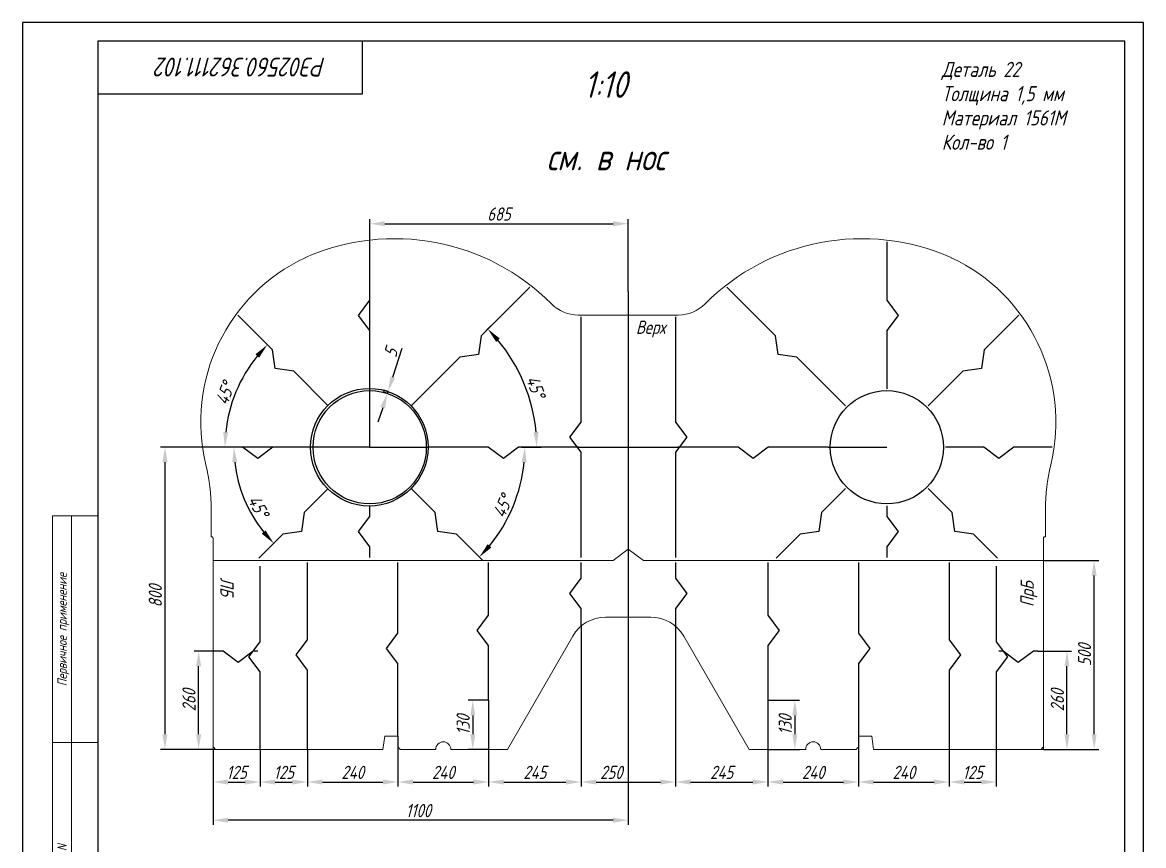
# Model space of a CAD drawing. Header units: millimetres. Extents: x 0 to 25500, y 2214 to 13380.
# Drawn here: x 7800 to 10770, y 7731 to 9910 of the extents above; entities that cross this region are included whole.
import ezdxf
from ezdxf.enums import TextEntityAlignment as Align

# ---------------------------------------------------------------- set-up
doc = ezdxf.new("R2010")
doc.units = ezdxf.units.MM
doc.linetypes.add('K5LT32777', pattern=[0])
doc.linetypes.add('SLD-Сплошная', pattern=[0])
for name, color, linetype in [('Frame', 6, 'Continuous'), ('ОСНОВНАЯ_НАДПИСЬ', 7, 'SLD-Сплошная'), ('ЧЕРТЕЖ', 7, 'Continuous')]:
    doc.layers.add(name, color=color, linetype=linetype)
doc.styles.add('SLDTEXTSTYLE0', font='ГОСТ тип А наклонный.ttf')
doc.styles.get("Standard").update_dxf_attribs({"font": 'ГОСТ тип А наклонный.ttf'})
doc.styles.add('ГОСТ', font='ГОСТ тип А.ttf', dxfattribs={"oblique": 15})
doc.dimstyles.new('dim10', dxfattribs={"dimscale": 0.4, "dimtxt": 87.5, "dimasz": 100, "dimexe": 30, "dimexo": 0, "dimgap": 20, "dimtad": 1, "dimdec": 0, "dimdsep": 46, "dimtxsty": 'Standard', "dimcen": 5, "dimadec": 0, "dimazin": 0, "dimtfac": 1, "dimtdec": 0, "dimtmove": 0, "dimatfit": 3, "dimfxl": 1, "dimtolj": 1, "dimtzin": 0, "dimarcsym": 0})

# ---------------------------------------------------------------- blocks, each defined once
blk = doc.blocks.new('stamp-side-22600')
at = {"layer": 'Frame'}
blk.add_line((-12, 0), (-12, 145), dxfattribs=at)
at = {"layer": 'Frame', "lineweight": 13}
for p, q in [((-12, 145), (0, 145)), ((-12, 110), (0, 110)), ((0, 85), (-12, 85)), ((-12, 60), (0, 60)), ((0, 25), (-12, 25)), ((0, 0), (-12, 0))]:
    blk.add_line(p, q, dxfattribs=at)
at = {"layer": 'Frame', "color": 7, "lineweight": 13}
blk.add_line((-7, 145), (-7, 0), dxfattribs=at)
at = {"color": 7, "lineweight": 13, "style": 'ГОСТ', "oblique": 15}
for s, p in [('Подпись и дата', (-8.25, 115.55)), ('Инв. N дубл.', (-8.25, 88.76)), ('Взамен инв. N', (-8.25, 61.42)), ('Подпись и дата', (-8.25, 30.25)), ('Инв. N подл.', (-8.25, 2.97))]:
    blk.add_text(s, height=2.5, rotation=90, dxfattribs=at).set_placement(p)
blk = doc.blocks.new('stamp-side-w22600')
at = {"layer": 'Frame', "lineweight": 13}
for p, q in [((0, 287), (-12, 287)), ((-12, 167), (-12, 287)), ((0, 227), (-12, 227)), ((0, 167), (-12, 167))]:
    blk.add_line(p, q, dxfattribs=at)
at = {"layer": 'Frame', "color": 7, "lineweight": 13}
blk.add_line((-7, 287), (-7, 167), dxfattribs=at)
blk.add_blockref('stamp-side-22600', (0, 0))
at = {"color": 7, "lineweight": 13, "style": 'ГОСТ', "oblique": 15}
for s, p in [('Первичное применение', (-8.25, 241.89)), ('Справ. N', (-8.25, 189.23))]:
    blk.add_text(s, height=2.5, rotation=90, dxfattribs=at).set_placement(p)
blk = doc.blocks.new('FrameA3v_2')
at = {"layer": 'Frame', "color": 7}
blk.add_lwpolyline([(297, 422.65), (0, 422.65), (0, 0), (297, 0)], close=True, dxfattribs=at)
at = {"layer": 'Frame'}
blk.add_lwpolyline([(90, 417.65), (90, 403.65), (20, 403.65)], dxfattribs=at)
blk.add_lwpolyline([(292, 417.65), (20, 417.65), (20, 5), (292, 5)], close=True, dxfattribs=at)
at = {"layer": 'ОСНОВНАЯ_НАДПИСЬ', "lineweight": 13}
for p, q in [((114, 20), (114, 5)), ((124, 20), (124, 5)), ((147, 20), (147, 5)), ((162, 20), (162, 5)), ((282, 20), (282, 5)), ((107, 15), (172, 15)), ((282, 15), (292, 15)), ((107, 10), (172, 10)), ((107, 5), (292, 5)), ((292, 5), (292, 5))]:
    blk.add_line(p, q, dxfattribs=at)
at = {"layer": 'ЧЕРТЕЖ', "color": 6, "lineweight": 13}
for p, q in [((292, 20), (107, 20)), ((107, 20), (107, 5)), ((172, 20), (172, 5))]:
    blk.add_line(p, q, dxfattribs=at)
blk.add_blockref('stamp-side-w22600', (20, 5))
at = {"layer": 'ОСНОВНАЯ_НАДПИСЬ', "lineweight": 13, "char_height": 2.5, "attachment_point": 1, "style": 'SLDTEXTSTYLE0'}
for s, insert in [('Лист', (283.18, 18.55)), ('Изм.', (107.45, 8.54)), ('Лист', (114.92, 8.53)), ('№ докум.', (127.6, 8.55)), ('Подп.', (150.39, 8.6)), ('Дата', (162.57, 8.54))]:
    blk.add_mtext(s, dxfattribs=dict(at, insert=insert))
at = {"layer": 'ОСНОВНАЯ_НАДПИСЬ', "lineweight": 13, "style": 'SLDTEXTSTYLE0', "oblique": 7.5}
blk.add_attdef('PAGE', (284.55, 7.97), '', height=3.5, dxfattribs=at)
at = {"layer": 'ЧЕРТЕЖ', "style": 'ГОСТ', "oblique": 15}
for s, p in [('Копировал', (227.76, 1.25)), ('Формат А3', (277.69, 1.25))]:
    blk.add_text(s, height=2.5, dxfattribs=at).set_placement(p, align=Align.CENTER)
blk.add_attdef('НОМЕР ЧЕРТЕЖА', text='', height=5, rotation=180, dxfattribs=at).set_placement((58.02, 410.83), align=Align.MIDDLE_CENTER)
blk.add_attdef('Номер чертежа', text='', height=7, dxfattribs=at).set_placement((228.15, 13.28), align=Align.MIDDLE_CENTER)
blk = doc.blocks.new('*D3523')
at = {"color": 0, "lineweight": -2}
for p, q in [((8719.9, 8785.3), (8719.9, 9389.1)), ((9404.9, 9197.7), (9404.9, 9389.1)), ((8759.9, 9377.1), (9364.9, 9377.1))]:
    blk.add_line(p, q, dxfattribs=at)
at = {"color": 0}
for points in [[(8759.9, 9383.7), (8759.9, 9370.4), (8719.9, 9377.1)], [(9364.9, 9370.4), (9364.9, 9383.7), (9404.9, 9377.1)]]:
    blk.add_solid(points, dxfattribs=at)
at = {"color": 0, "ltscale": 0.4, "insert": (9062.4, 9402.6), "char_height": 35, "attachment_point": 5}
blk.add_mtext('\\A1;685', dxfattribs=at)
blk = doc.blocks.new('*D3524')
at = {"color": 0, "lineweight": -2}
for p, q in [((8719.9, 8785.3), (8165.6, 8785.3)), ((8177.6, 8745.3), (8177.6, 8025.3)), ((8304.9, 7985.3), (8165.6, 7985.3))]:
    blk.add_line(p, q, dxfattribs=at)
at = {"color": 0}
for points in [[(8184.3, 8745.3), (8170.9, 8745.3), (8177.6, 8785.3)], [(8170.9, 8025.3), (8184.3, 8025.3), (8177.6, 7985.3)]]:
    blk.add_solid(points, dxfattribs=at)
at = {"color": 0, "ltscale": 0.4, "insert": (8152.1, 8391.1), "char_height": 35, "attachment_point": 5, "rotation": 90}
blk.add_mtext('\\A1;800', dxfattribs=at)
blk = doc.blocks.new('*D3526')
at = {"color": 0, "lineweight": -2}
for p, q in [((8304.9, 7985.3), (8304.9, 7785.6)), ((9404.9, 7872), (9404.9, 7785.6)), ((9364.9, 7797.6), (8344.9, 7797.6))]:
    blk.add_line(p, q, dxfattribs=at)
at = {"color": 0}
for points in [[(8344.9, 7804.3), (8344.9, 7790.9), (8304.9, 7797.6)], [(9364.9, 7790.9), (9364.9, 7804.3), (9404.9, 7797.6)]]:
    blk.add_solid(points, dxfattribs=at)
at = {"color": 0, "ltscale": 0.4, "insert": (8848.9, 7823.1), "char_height": 35, "attachment_point": 5}
blk.add_mtext('\\A1;1100', dxfattribs=at)
blk = doc.blocks.new('*D3550')
at = {"color": 0, "lineweight": -2}
for p, q in [((8304.9, 7985.3), (8304.9, 7886.8)), ((8429.9, 7985.3), (8429.9, 7886.8)), ((8344.9, 7898.8), (8389.9, 7898.8))]:
    blk.add_line(p, q, dxfattribs=at)
at = {"color": 0}
for points in [[(8344.9, 7905.5), (8344.9, 7892.1), (8304.9, 7898.8)], [(8389.9, 7892.1), (8389.9, 7905.5), (8429.9, 7898.8)]]:
    blk.add_solid(points, dxfattribs=at)
at = {"color": 0, "ltscale": 0.4, "insert": (8367.4, 7924.3), "char_height": 35, "attachment_point": 5}
blk.add_mtext('\\A1;125', dxfattribs=at)
blk = doc.blocks.new('*D3552')
at = {"color": 0, "lineweight": -2}
for p, q in [((8429.9, 7985.3), (8429.9, 7886.8)), ((8554.9, 7985.3), (8554.9, 7886.8)), ((8469.9, 7898.8), (8514.9, 7898.8))]:
    blk.add_line(p, q, dxfattribs=at)
at = {"color": 0}
for points in [[(8469.9, 7905.5), (8469.9, 7892.1), (8429.9, 7898.8)], [(8514.9, 7892.1), (8514.9, 7905.5), (8554.9, 7898.8)]]:
    blk.add_solid(points, dxfattribs=at)
at = {"color": 0, "ltscale": 0.4, "insert": (8492.4, 7924.3), "char_height": 35, "attachment_point": 5}
blk.add_mtext('\\A1;125', dxfattribs=at)
blk = doc.blocks.new('*D3553')
at = {"color": 0, "lineweight": -2}
for p, q in [((8794.9, 8020.3), (8794.9, 7886.8)), ((8554.9, 7985.3), (8554.9, 7886.8)), ((8594.9, 7898.8), (8754.9, 7898.8))]:
    blk.add_line(p, q, dxfattribs=at)
at = {"color": 0}
for points in [[(8594.9, 7905.5), (8594.9, 7892.1), (8554.9, 7898.8)], [(8754.9, 7892.1), (8754.9, 7905.5), (8794.9, 7898.8)]]:
    blk.add_solid(points, dxfattribs=at)
at = {"color": 0, "ltscale": 0.4, "insert": (8674.9, 7924.3), "char_height": 35, "attachment_point": 5}
blk.add_mtext('\\A1;240', dxfattribs=at)
blk = doc.blocks.new('*D3554')
at = {"color": 0, "lineweight": -2}
for p, q in [((9034.9, 8115.3), (9034.9, 7886.8)), ((8794.9, 8020.3), (8794.9, 7886.8)), ((8834.9, 7898.8), (8994.9, 7898.8))]:
    blk.add_line(p, q, dxfattribs=at)
at = {"color": 0}
for points in [[(8834.9, 7905.5), (8834.9, 7892.1), (8794.9, 7898.8)], [(8994.9, 7892.1), (8994.9, 7905.5), (9034.9, 7898.8)]]:
    blk.add_solid(points, dxfattribs=at)
at = {"color": 0, "ltscale": 0.4, "insert": (8914.9, 7924.3), "char_height": 35, "attachment_point": 5}
blk.add_mtext('\\A1;240', dxfattribs=at)
blk = doc.blocks.new('*D3555')
at = {"color": 0, "lineweight": -2}
for p, q in [((9279.9, 8311.3), (9279.9, 7886.8)), ((9034.9, 8115.3), (9034.9, 7886.8)), ((9074.9, 7898.8), (9239.9, 7898.8))]:
    blk.add_line(p, q, dxfattribs=at)
at = {"color": 0}
for points in [[(9074.9, 7905.5), (9074.9, 7892.1), (9034.9, 7898.8)], [(9239.9, 7892.1), (9239.9, 7905.5), (9279.9, 7898.8)]]:
    blk.add_solid(points, dxfattribs=at)
at = {"color": 0, "ltscale": 0.4, "insert": (9157.4, 7924.3), "char_height": 35, "attachment_point": 5}
blk.add_mtext('\\A1;245', dxfattribs=at)
blk = doc.blocks.new('*D3556')
at = {"color": 0, "lineweight": -2}
for p, q in [((9279.9, 8311.3), (9279.9, 7886.8)), ((9529.9, 8311.4), (9529.9, 7886.8)), ((9319.9, 7898.8), (9489.9, 7898.8))]:
    blk.add_line(p, q, dxfattribs=at)
at = {"color": 0}
for points in [[(9319.9, 7905.5), (9319.9, 7892.1), (9279.9, 7898.8)], [(9489.9, 7892.1), (9489.9, 7905.5), (9529.9, 7898.8)]]:
    blk.add_solid(points, dxfattribs=at)
at = {"color": 0, "ltscale": 0.4, "insert": (9360.1, 7924.3), "char_height": 35, "attachment_point": 5}
blk.add_mtext('\\A1;250', dxfattribs=at)
blk = doc.blocks.new('*D3557')
at = {"color": 0, "lineweight": -2}
for p, q in [((9529.9, 8311.4), (9529.9, 7886.8)), ((9774.9, 8115.3), (9774.9, 7886.8)), ((9569.9, 7898.8), (9734.9, 7898.8))]:
    blk.add_line(p, q, dxfattribs=at)
at = {"color": 0}
for points in [[(9569.9, 7905.5), (9569.9, 7892.1), (9529.9, 7898.8)], [(9734.9, 7892.1), (9734.9, 7905.5), (9774.9, 7898.8)]]:
    blk.add_solid(points, dxfattribs=at)
at = {"color": 0, "ltscale": 0.4, "insert": (9652.4, 7924.3), "char_height": 35, "attachment_point": 5}
blk.add_mtext('\\A1;245', dxfattribs=at)
blk = doc.blocks.new('*D3558')
at = {"color": 0, "lineweight": -2}
for p, q in [((9774.9, 8115.3), (9774.9, 7886.8)), ((10014.9, 8020.3), (10014.9, 7886.8)), ((9814.9, 7898.8), (9974.9, 7898.8))]:
    blk.add_line(p, q, dxfattribs=at)
at = {"color": 0}
for points in [[(9814.9, 7905.5), (9814.9, 7892.1), (9774.9, 7898.8)], [(9974.9, 7892.1), (9974.9, 7905.5), (10014.9, 7898.8)]]:
    blk.add_solid(points, dxfattribs=at)
at = {"color": 0, "ltscale": 0.4, "insert": (9894.9, 7924.3), "char_height": 35, "attachment_point": 5}
blk.add_mtext('\\A1;240', dxfattribs=at)
blk = doc.blocks.new('*D3559')
at = {"color": 0, "lineweight": -2}
for p, q in [((10014.9, 8020.3), (10014.9, 7886.8)), ((10254.9, 7985.3), (10254.9, 7886.8)), ((10054.9, 7898.8), (10214.9, 7898.8))]:
    blk.add_line(p, q, dxfattribs=at)
at = {"color": 0}
for points in [[(10054.9, 7905.5), (10054.9, 7892.1), (10014.9, 7898.8)], [(10214.9, 7892.1), (10214.9, 7905.5), (10254.9, 7898.8)]]:
    blk.add_solid(points, dxfattribs=at)
at = {"color": 0, "ltscale": 0.4, "insert": (10134.9, 7924.3), "char_height": 35, "attachment_point": 5}
blk.add_mtext('\\A1;240', dxfattribs=at)
blk = doc.blocks.new('*D3560')
at = {"color": 0, "lineweight": -2}
for p, q in [((10254.9, 7985.3), (10254.9, 7886.8)), ((10379.9, 7985.3), (10379.9, 7886.8)), ((10294.9, 7898.8), (10339.9, 7898.8))]:
    blk.add_line(p, q, dxfattribs=at)
at = {"color": 0}
for points in [[(10294.9, 7905.5), (10294.9, 7892.1), (10254.9, 7898.8)], [(10339.9, 7892.1), (10339.9, 7905.5), (10379.9, 7898.8)]]:
    blk.add_solid(points, dxfattribs=at)
at = {"color": 0, "ltscale": 0.4, "insert": (10317.4, 7924.3), "char_height": 35, "attachment_point": 5}
blk.add_mtext('\\A1;125', dxfattribs=at)
blk = doc.blocks.new('*D3563')
at = {"color": 0, "lineweight": -2}
for p, q in [((8368.2, 8785.3), (8348.3, 8785.3)), ((8482, 8547.3), (8457.1, 8522.5))]:
    blk.add_line(p, q, dxfattribs=at)
blk.add_arc((8719.9, 8785.3), 359.6, 186.3764, 218.6235, dxfattribs=at)
at = {"color": 0}
for points in [[(8369.2, 8745.7), (8355.9, 8744.9), (8360.3, 8785.3)], [(8434, 8556.3), (8443.9, 8565.2), (8465.6, 8531)]]:
    blk.add_solid(points, dxfattribs=at)
at = {"color": 0, "ltscale": 0.4, "insert": (8424.9, 8628.5), "char_height": 35, "attachment_point": 5, "rotation": 297.9841}
blk.add_mtext('\\A1;45%%d', dxfattribs=at)
blk = doc.blocks.new('*D3564')
at = {"color": 0, "lineweight": -2}
for p, q in [((8453.4, 9051.8), (8440.4, 9064.9)), ((8365.9, 8785.3), (8324.5, 8785.3))]:
    blk.add_line(p, q, dxfattribs=at)
blk.add_arc((8719.9, 8785.3), 383.4, 140.9687, 174.0199, dxfattribs=at)
at = {"color": 0}
for points in [[(8427, 9022.3), (8417.1, 9031.2), (8448.8, 9056.4)], [(8331.9, 8825.5), (8345.2, 8824.9), (8336.5, 8785.3)]]:
    blk.add_solid(points, dxfattribs=at)
at = {"color": 0, "ltscale": 0.4, "insert": (8336.6, 8927.6), "char_height": 35, "attachment_point": 5, "rotation": 69.6241}
blk.add_mtext('\\A1;45%%d', dxfattribs=at)
blk = doc.blocks.new('*D3567')
at = {"color": 0, "lineweight": -2}
for p, q in [((9028.9, 9094.3), (9041.3, 9106.7)), ((9141.5, 8785.3), (9174.4, 8785.3))]:
    blk.add_line(p, q, dxfattribs=at)
blk.add_arc((8719.9, 8785.3), 442.5, 5.1808, 39.8194, dxfattribs=at)
at = {"color": 0}
for points in [[(9064.7, 9073.1), (9054.9, 9064.1), (9032.8, 9098.2)], [(9154, 8824.9), (9167.3, 8825.5), (9162.4, 8785.3)]]:
    blk.add_solid(points, dxfattribs=at)
at = {"color": 0, "ltscale": 0.4, "insert": (9159.7, 8945.2), "char_height": 35, "attachment_point": 5, "rotation": 289.9882}
blk.add_mtext('\\A1;45%%d', dxfattribs=at)
blk = doc.blocks.new('*D3569')
at = {"color": 0, "lineweight": -2}
for p, q in [((9121.9, 8785.3), (9142.9, 8785.3)), ((9001.1, 8504.1), (9019, 8486.1))]:
    blk.add_line(p, q, dxfattribs=at)
blk.add_arc((8719.9, 8785.3), 411, 320.578, 354.4221, dxfattribs=at)
at = {"color": 0}
for points in [[(9135.7, 8745), (9122.3, 8745.6), (9130.9, 8785.3)], [(9032.5, 8528.7), (9042.4, 8519.8), (9010.6, 8494.6)]]:
    blk.add_solid(points, dxfattribs=at)
at = {"color": 0, "ltscale": 0.4, "insert": (9072.3, 8628.9), "char_height": 35, "attachment_point": 5, "rotation": 66.0761}
blk.add_mtext('\\A1;45%%d', dxfattribs=at)
blk = doc.blocks.new('*D3571')
at = {"color": 0, "lineweight": -2}
for p, q in [((8781.1, 8970.8), (8806.4, 9047.4)), ((8766.9, 8927.7), (8755.5, 8931.5)), ((8768.6, 8932.8), (8757.2, 8936.6)), ((8766.9, 8927.7), (8768.6, 8932.8)), ((8754.4, 8889.7), (8741.8, 8851.7))]:
    blk.add_line(p, q, dxfattribs=at)
at = {"color": 0}
for points in [[(8774.8, 8972.9), (8787.5, 8968.7), (8768.6, 8932.8)], [(8760.7, 8887.6), (8748, 8891.8), (8766.9, 8927.7)]]:
    blk.add_solid(points, dxfattribs=at)
at = {"color": 0, "ltscale": 0.4, "insert": (8775.8, 9036.1), "char_height": 35, "attachment_point": 5, "rotation": 71.7429}
blk.add_mtext('\\A1;5', dxfattribs=at)
blk = doc.blocks.new('*D3573')
at = {"color": 0, "lineweight": -2}
for p, q in [((9034.9, 8115.3), (8981.1, 8115.3)), ((8993.1, 8075.3), (8993.1, 8025.3)), ((9034.9, 7985.3), (8981.1, 7985.3))]:
    blk.add_line(p, q, dxfattribs=at)
at = {"color": 0}
for points in [[(8999.7, 8075.3), (8986.4, 8075.3), (8993.1, 8115.3)], [(8986.4, 8025.3), (8999.7, 8025.3), (8993.1, 7985.3)]]:
    blk.add_solid(points, dxfattribs=at)
at = {"color": 0, "ltscale": 0.4, "insert": (8967.6, 8050.3), "char_height": 35, "attachment_point": 5, "rotation": 90}
blk.add_mtext('\\A1;130', dxfattribs=at)
blk = doc.blocks.new('*D3575')
at = {"color": 0, "lineweight": -2}
for p, q in [((9774.9, 8115.3), (9858.2, 8115.3)), ((9846.2, 8075.3), (9846.2, 8025.3)), ((9774.9, 7985.3), (9858.2, 7985.3))]:
    blk.add_line(p, q, dxfattribs=at)
at = {"color": 0}
for points in [[(9852.9, 8075.3), (9839.6, 8075.3), (9846.2, 8115.3)], [(9839.6, 8025.3), (9852.9, 8025.3), (9846.2, 7985.3)]]:
    blk.add_solid(points, dxfattribs=at)
at = {"color": 0, "ltscale": 0.4, "insert": (9820.7, 8050.3), "char_height": 35, "attachment_point": 5, "rotation": 90}
blk.add_mtext('\\A1;130', dxfattribs=at)
blk = doc.blocks.new('*D3576')
at = {"color": 0, "lineweight": -2}
for p, q in [((8319.9, 8245.3), (8254.8, 8245.3)), ((8266.8, 8025.3), (8266.8, 8205.3)), ((8304.9, 7985.3), (8254.8, 7985.3))]:
    blk.add_line(p, q, dxfattribs=at)
at = {"color": 0}
for points in [[(8273.5, 8205.3), (8260.2, 8205.3), (8266.8, 8245.3)], [(8260.2, 8025.3), (8273.5, 8025.3), (8266.8, 7985.3)]]:
    blk.add_solid(points, dxfattribs=at)
at = {"color": 0, "ltscale": 0.4, "insert": (8241.3, 8115.3), "char_height": 35, "attachment_point": 5, "rotation": 90}
blk.add_mtext('\\A1;260', dxfattribs=at)
blk = doc.blocks.new('*D3577')
at = {"color": 0, "lineweight": -2}
for p, q in [((10489.9, 8245.3), (10579.1, 8245.3)), ((10567.1, 8025.3), (10567.1, 8205.3)), ((10504.9, 7985.3), (10579.1, 7985.3))]:
    blk.add_line(p, q, dxfattribs=at)
at = {"color": 0}
for points in [[(10573.8, 8205.3), (10560.4, 8205.3), (10567.1, 8245.3)], [(10560.4, 8025.3), (10573.8, 8025.3), (10567.1, 7985.3)]]:
    blk.add_solid(points, dxfattribs=at)
at = {"color": 0, "ltscale": 0.4, "insert": (10541.6, 8115.3), "char_height": 35, "attachment_point": 5, "rotation": 90}
blk.add_mtext('\\A1;260', dxfattribs=at)
blk = doc.blocks.new('*D3588')
at = {"color": 0, "lineweight": -2}
for p, q in [((10504.9, 8485.3), (10651.1, 8485.3)), ((10639.1, 8025.3), (10639.1, 8445.3)), ((10504.9, 7985.3), (10651.1, 7985.3))]:
    blk.add_line(p, q, dxfattribs=at)
at = {"color": 0}
for points in [[(10645.7, 8445.3), (10632.4, 8445.3), (10639.1, 8485.3)], [(10632.4, 8025.3), (10645.7, 8025.3), (10639.1, 7985.3)]]:
    blk.add_solid(points, dxfattribs=at)
at = {"color": 0, "ltscale": 0.4, "insert": (10613.6, 8235.3), "char_height": 35, "attachment_point": 5, "rotation": 90}
blk.add_mtext('\\A1;500', dxfattribs=at)

msp = doc.modelspace()

# ---------------------------------------------------------------- linework, layer by layer
at = {"color": 1}
msp.add_line((9404.91, 9197.67), (9404.91, 7872), dxfattribs=at)
for p, q in [((8719.91, 8785.26), (8874.62, 8785.26)), ((9269.79, 8785.26), (9540.04, 8785.26)), ((9540.04, 8785.26), (9540.04, 8785.26)), ((9934.91, 8785.26), (10089.91, 8785.26))]:
    msp.add_line(p, q)
at = {"color": 3, "linetype": 'K5LT32777', "lineweight": 18}
msp.add_lwpolyline([(9084.91, 7985.26), (9258.12, 8285.26, -0.2679495), (9344.72, 8335.26), (9465.1, 8335.26, -0.2679495), (9551.71, 8285.26), (9724.91, 7985.26), (9874.91, 7985.26, -1), (9914.91, 7985.26), (10009.91, 7985.26, -0.4142199), (10014.91, 7990.26), (10014.91, 8020.26), (10049.91, 8020.26), (10054.91, 7985.26), (10504.91, 7985.26), (10504.91, 8544.76, -0.4142379), (10508.41, 8548.26), (10509.91, 8548.26), (10509.91, 8620.63, -0.0596033), (10524.02, 8738.57, 0.3570091), (10260.63, 9287.09, 0.0050474), (10260.22, 9287.27, 0.3108976), (9608.36, 9164.78, -0.1997833), (9537.41, 9135.26), (9272.41, 9135.26, -0.1997884), (9201.46, 9164.78, 0.3109646), (8549.6, 9287.27, 0.0050171), (8549.19, 9287.09, 0.3570091), (8285.8, 8738.57, -0.0596033), (8299.91, 8620.63), (8299.91, 8548.26), (8301.41, 8548.26, -0.4142379), (8304.91, 8544.76), (8304.91, 7985.26), (8754.91, 7985.26), (8759.91, 8020.26), (8794.91, 8020.26), (8794.91, 7990.26, -0.4142199), (8799.91, 7985.26), (8894.91, 7985.26, -1), (8934.91, 7985.26)], format="xyb", close=True, dxfattribs=at)
at = {"color": 1}
for points in [[(8719.91, 8940.26), (8719.91, 9094.46), (8689.91, 9134.46), (8719.91, 9174.46), (8719.91, 9328.66)], [(10089.91, 9328.66), (10089.91, 9174.46), (10119.91, 9134.46), (10089.91, 9094.46), (10089.91, 8940.26)], [(9143.91, 9209.26), (9014.99, 9080.34), (9007.92, 9030.84), (8958.43, 9023.77), (8829.51, 8894.86)], [(9980.31, 8894.86), (9851.4, 9023.77), (9801.9, 9030.84), (9794.83, 9080.34), (9665.91, 9209.26)], [(8610.31, 8894.86), (8518.64, 8986.52), (8469.14, 8993.59), (8462.07, 9043.09), (8370.41, 9134.76)], [(9279.91, 8493.26), (9279.91, 8771.76), (9249.91, 8811.76), (9279.91, 8851.76), (9279.91, 9130.26)], [(9529.91, 9130.26), (9529.91, 8851.76), (9559.91, 8811.76), (9529.91, 8771.76), (9529.91, 8493.26)], [(10439.41, 9134.76), (10347.75, 9043.09), (10340.68, 8993.59), (10291.18, 8986.52), (10199.51, 8894.86)], [(8564.91, 8785.26), (8463.41, 8785.26), (8423.41, 8755.26), (8383.41, 8785.26), (8281.91, 8785.26)], [(9273.41, 8785.26), (9114.16, 8785.26), (9074.16, 8755.26), (9034.16, 8785.26), (8874.62, 8785.26)], [(9934.91, 8785.26), (9775.66, 8785.26), (9735.66, 8755.26), (9695.66, 8785.26), (9536.41, 8785.26)], [(10527.91, 8785.26), (10426.41, 8785.26), (10386.41, 8755.26), (10346.41, 8785.26), (10244.91, 8785.26)], [(8610.31, 8675.66), (8546.66, 8612.01), (8539.59, 8562.51), (8490.09, 8555.44), (8426.44, 8491.79)], [(9013.37, 8491.79), (8949.73, 8555.44), (8900.23, 8562.51), (8893.16, 8612.01), (8829.51, 8675.66)], [(9980.31, 8675.66), (9916.67, 8612.01), (9909.6, 8562.51), (9860.1, 8555.44), (9796.45, 8491.79)], [(10383.38, 8491.79), (10319.73, 8555.44), (10270.23, 8562.51), (10263.16, 8612.01), (10199.51, 8675.66)], [(8719.91, 8493.26), (8719.91, 8521.76), (8689.91, 8561.76), (8719.91, 8601.76), (8719.91, 8630.26)], [(10089.91, 8630.26), (10089.91, 8601.76), (10119.91, 8561.76), (10089.91, 8521.76), (10089.91, 8493.26)], [(8429.91, 7985.26), (8429.91, 8190.26), (8399.91, 8230.26), (8429.91, 8270.26), (8429.91, 8470.26)], [(8554.91, 7985.26), (8554.91, 8195.26), (8524.91, 8235.26), (8554.91, 8275.26), (8554.91, 8480.26)], [(8794.91, 8020.26), (8794.91, 8212.76), (8764.91, 8252.76), (8794.91, 8292.76), (8794.91, 8480.26)], [(9034.91, 8115.26), (9034.91, 8260.26), (9004.91, 8300.26), (9034.91, 8340.26), (9034.91, 8480.26)], [(9279.91, 8311.26), (9279.91, 8358.26), (9249.91, 8398.26), (9279.91, 8438.26), (9279.91, 8480.26)], [(9529.91, 8480.26), (9529.91, 8438.26), (9559.91, 8398.26), (9529.91, 8358.26), (9529.91, 8311.26)], [(9774.91, 8480.26), (9774.91, 8340.26), (9804.91, 8300.26), (9774.91, 8260.26), (9774.91, 8115.26)], [(10014.91, 8480.26), (10014.91, 8292.76), (10044.91, 8252.76), (10014.91, 8212.76), (10014.91, 8020.26)], [(10254.91, 8480.26), (10254.91, 8275.26), (10284.91, 8235.26), (10254.91, 8195.26), (10254.91, 7985.26)], [(10379.91, 8470.26), (10379.91, 8270.26), (10409.91, 8230.26), (10379.91, 8190.26), (10379.91, 7985.26)], [(8423.41, 8245.26), (8411.66, 8245.26), (8371.66, 8215.26), (8331.66, 8245.26), (8319.91, 8245.26)], [(10489.91, 8245.26), (10478.16, 8245.26), (10438.16, 8215.26), (10398.16, 8245.26), (10386.41, 8245.26)]]:
    msp.add_lwpolyline(points, dxfattribs=at)
at = {"color": 6, "lineweight": 18}
msp.add_lwpolyline([(8304.91, 8485.26), (9364.91, 8485.26), (9404.91, 8515.26), (9444.91, 8485.26), (10504.91, 8485.26)], dxfattribs=at)
at = {"color": 7, "ltscale": 0.4}
msp.add_circle((8718.91, 8785.26), 155.71, dxfattribs=at)
at = {"color": 3, "ltscale": 25}
for centre in [(8719.91, 8785.26), (10089.91, 8785.26)]:
    msp.add_circle(centre, 150, dxfattribs=at)
for centre, start, end in [((8304.91, 7985.26), 0, 90), ((10504.91, 7985.26), 90, 180)]:
    msp.add_arc(centre, 5, start, end, dxfattribs=at)

# ---------------------------------------------------------------- block references
at = {"color": 7, "ltscale": 0.4, "xscale": 10, "yscale": 10, "zscale": 10}
msp.add_blockref('FrameA3v_2', (7800.02, 5683.53), dxfattribs=at).add_auto_attribs({'НОМЕР ЧЕРТЕЖА': 'РЭ02560.362111.102', 'Номер чертежа': 'РЭ02560.362111.102', 'PAGE': '14'})

# ---------------------------------------------------------------- texts
at = {"color": 7, "insert": (10235.42, 9572.79), "char_height": 40, "width": 469.9461, "attachment_point": 7, "line_spacing_factor": 0.963855}
msp.add_mtext('Деталь 22\\PТолщина 1,5 мм\\PМатериал 1561M\\P\\pxt9;Кол-во 1', dxfattribs=at)
at = {"color": 7, "attachment_point": 5, "style": 'ГОСТ'}
for s, insert, char_height in [('\\A1;1:10', (9344.55, 9745.37), 70), ('{\\A1;см. в нос}', (9345.11, 9553.38), 70), ('\\A1;Верх', (9464.06, 9098.17), 35)]:
    msp.add_mtext(s, dxfattribs=dict(at, insert=insert, char_height=char_height))
at = {"color": 7, "char_height": 35, "attachment_point": 5, "style": 'ГОСТ'}
for s, insert, rotation in [('\\A1;ЛБ', (8341.97, 8415.89), 270), ('\\A1;ПрБ', (10466.35, 8396.28), 90)]:
    msp.add_mtext(s, dxfattribs=dict(at, insert=insert, rotation=rotation))

# ---------------------------------------------------------------- dimensions: what is measured, and where the dimension line sits
for base, p1, p2, override, picture, middle in [((9404.91, 9377.07), (8719.91, 8785.26), (9404.91, 9197.67), {"dimscale": 0.4}, '*D3523', (9062.41, 9402.57)), ((9279.91, 7898.81), (9034.91, 8115.26), (9279.91, 8311.26), {"dimscale": 0.4, "dimlfac": 1, "dimtxsty": 'Standard', "dimsah": 1, "dimtolj": 1}, '*D3555', (9157.41, 7924.31)), ((9774.91, 7898.81), (9529.91, 8311.41), (9774.91, 8115.26), {"dimscale": 0.4, "dimlfac": 1, "dimtxsty": 'Standard', "dimsah": 1, "dimtolj": 1}, '*D3557', (9652.41, 7924.31)), ((9034.91, 7898.81), (8794.91, 8020.26), (9034.91, 8115.26), {"dimscale": 0.4, "dimlfac": 1, "dimtxsty": 'Standard', "dimsah": 1, "dimtolj": 1}, '*D3554', (8914.91, 7924.31)), ((10014.91, 7898.81), (9774.91, 8115.26), (10014.91, 8020.26), {"dimscale": 0.4, "dimlfac": 1, "dimtxsty": 'Standard', "dimsah": 1, "dimtolj": 1}, '*D3558', (9894.91, 7924.31)), ((8794.91, 7898.81), (8554.91, 7985.26), (8794.91, 8020.26), {"dimscale": 0.4, "dimlfac": 1, "dimtxsty": 'Standard', "dimsah": 1, "dimtolj": 1}, '*D3553', (8674.91, 7924.31)), ((10254.91, 7898.81), (10014.91, 8020.26), (10254.91, 7985.26), {"dimscale": 0.4, "dimlfac": 1, "dimtxsty": 'Standard', "dimsah": 1, "dimtolj": 1}, '*D3559', (10134.91, 7924.31)), ((8429.91, 7898.81), (8304.91, 7985.26), (8429.91, 7985.26), {"dimscale": 0.4, "dimlfac": 1, "dimtxsty": 'Standard', "dimsah": 1, "dimtolj": 1}, '*D3550', (8367.41, 7924.31)), ((8554.91, 7898.81), (8429.91, 7985.26), (8554.91, 7985.26), {"dimscale": 0.4, "dimlfac": 1, "dimtxsty": 'Standard', "dimsah": 1, "dimtolj": 1}, '*D3552', (8492.41, 7924.31)), ((10379.91, 7898.81), (10254.91, 7985.26), (10379.91, 7985.26), {"dimscale": 0.4, "dimlfac": 1, "dimtxsty": 'Standard', "dimsah": 1, "dimtolj": 1}, '*D3560', (10317.41, 7924.31))]:
    dim = msp.add_linear_dim(base=base, p1=p1, p2=p2, dimstyle='dim10', override=override)
    dim.commit()
    dim.dimension.update_dxf_attribs({"geometry": picture, "text_midpoint": middle})
for base, p1, p2, picture, middle in [((9103.15, 9006.52), (9028.93, 9094.28), (9141.49, 8785.26), '*D3567', (9135.78, 8936.52)), ((8387.88, 8977.01), (8365.86, 8785.26), (8453.44, 9051.83), '*D3564', (8360.47, 8918.76)), ((8372.56, 8692.18), (8481.96, 8547.3), (8368.21, 8785.26), '*D3563', (8402.35, 8616.52)), ((9116.94, 8678.87), (9121.89, 8785.26), (9001.1, 8504.06), '*D3569', (9095.63, 8618.57))]:
    dim = msp.add_angular_dim_3p(base=base, center=(8719.91, 8785.26), p1=p1, p2=p2, dimstyle='dim10', override={"dimscale": 0.4, "dimlfac": 1, "dimtxsty": 'Standard', "dimsah": 1, "dimtolj": 1})
    dim.commit()
    dim.dimension.update_dxf_attribs({"geometry": picture, "text_midpoint": middle, "dimtype": 165})
for base, p1, p2, angle, picture, middle in [((8768.59, 8932.82), (8766.9, 8927.7), (8768.59, 8932.82), 71.74287, '*D3571', (8775.8, 9036.07)), ((10639.06, 8485.26), (10504.91, 7985.26), (10504.91, 8485.26), 90, '*D3588', (10613.56, 8235.26)), ((8266.83, 8245.26), (8304.91, 7985.26), (8319.91, 8245.26), 90, '*D3576', (8241.33, 8115.26)), ((10567.12, 8245.26), (10504.91, 7985.26), (10489.91, 8245.26), 90, '*D3577', (10541.62, 8115.26)), ((8993.07, 7985.26), (9034.91, 8115.26), (9034.91, 7985.26), 90, '*D3573', (8967.57, 8050.26)), ((9846.24, 7985.26), (9774.91, 8115.26), (9774.91, 7985.26), 90, '*D3575', (9820.74, 8050.26))]:
    dim = msp.add_linear_dim(base=base, p1=p1, p2=p2, angle=angle, dimstyle='dim10', override={"dimscale": 0.4, "dimlfac": 1, "dimtxsty": 'Standard', "dimsah": 1, "dimtolj": 1})
    dim.commit()
    dim.dimension.update_dxf_attribs({"geometry": picture, "text_midpoint": middle})
for base, p1, angle, picture, middle in [((8177.59, 7985.26), (8719.91, 8785.26), 270, '*D3524', (8177.59, 8391.13)), ((8304.91, 7797.59), (9404.91, 7872), 180, '*D3526', (8848.91, 7797.59))]:
    dim = msp.add_linear_dim(base=base, p1=p1, p2=(8304.91, 7985.26), angle=angle, dimstyle='dim10', override={"dimscale": 0.4})
    dim.commit()
    dim.dimension.update_dxf_attribs({"geometry": picture, "text_midpoint": middle, "dimtype": 160})
dim = msp.add_linear_dim(base=(9529.91, 7898.81), p1=(9279.91, 8311.26), p2=(9529.91, 8311.41), dimstyle='dim10', override={"dimscale": 0.4, "dimlfac": 1, "dimtxsty": 'Standard', "dimsah": 1, "dimtolj": 1})
dim.commit()
dim.dimension.update_dxf_attribs({"geometry": '*D3556', "text_midpoint": (9360.08, 7898.81), "dimtype": 160})

doc.saveas('drawing.dxf')
